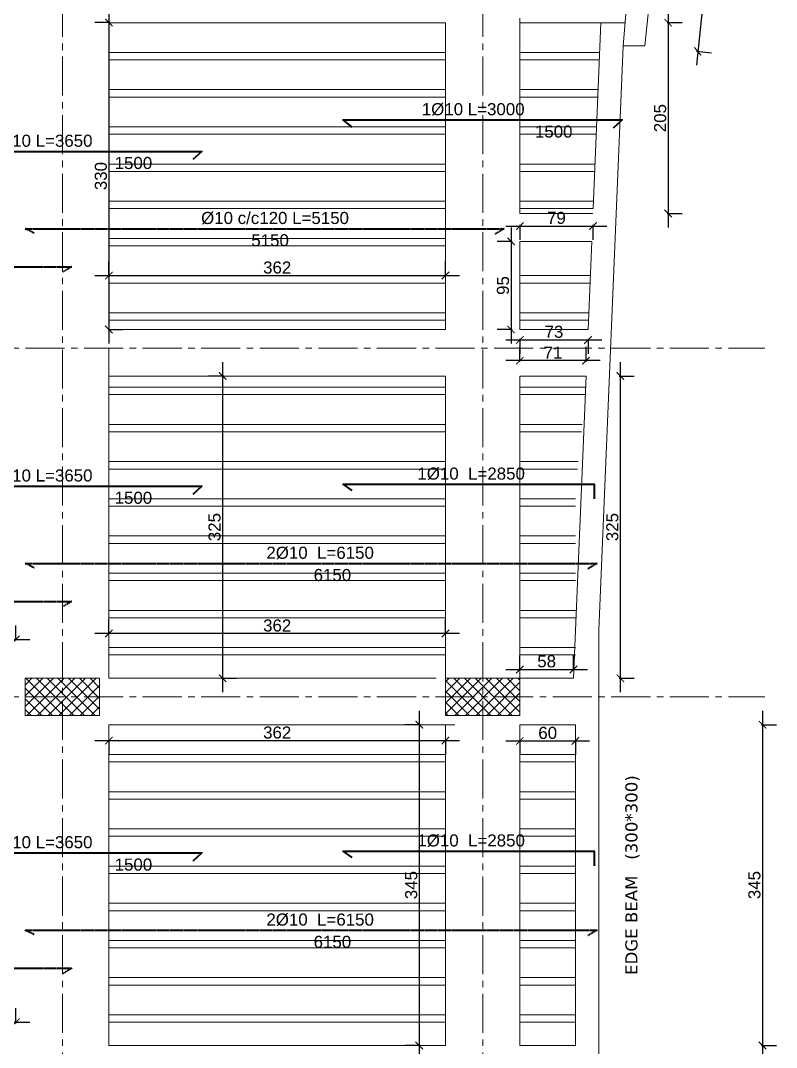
# Model space of a CAD drawing. Header units: inches. Extents: x -26151 to 62940, y -10194 to 246332.
# Drawn here: x 15924 to 16737, y 118224 to 119328 of the extents above; entities that cross this region are included whole.
import ezdxf

# ---------------------------------------------------------------- set-up
doc = ezdxf.new("R2010")
doc.units = ezdxf.units.IN
doc.header["$LTSCALE"] = 0.7
doc.header["$MEASUREMENT"] = 0
for name, pattern in [('ACAD_ISO10W100', [18, 12, -3, 0, -3]), ('CENTER2', [1.125, 0.75, -0.125, 0.125, -0.125]), ('DASHED2', [0.375, 0.25, -0.125])]:
    doc.linetypes.add(name, pattern=pattern)
doc.layers.get('0').update_dxf_attribs({"lineweight": 13})
doc.layers.get('Defpoints').update_dxf_attribs({"lineweight": 5})
for name, color, linetype, lineweight in [('axis', 254, 'ACAD_ISO10W100', 9), ('BEAM', 5, 'Continuous', 0), ('COLUMN', 4, 'Continuous', 20), ('hach', 9, 'Continuous', 9), ('hatch', 9, 'Continuous', 9), ('TEXT', 3, 'Continuous', 25), ('top renforcment', 7, 'Continuous', 40)]:
    doc.layers.add(name, color=color, linetype=linetype, lineweight=lineweight)
doc.styles.add('romanc', font='verdana.ttf', dxfattribs={"height": 250})
doc.styles.get("Standard").update_dxf_attribs({"font": 'arial.ttf', "height": 13})
doc.dimstyles.get("Standard").update_dxf_attribs({"dimtxt": 13, "dimasz": 5, "dimexe": 0.18, "dimexo": 0.0625, "dimgap": 6, "dimtad": 1, "dimdec": 0, "dimlfac": 10, "dimzin": 0, "dimdsep": 46, "dimtxsty": 'Standard', "dimblk": 'ARCHTICK', "dimcen": 0.09, "dimse1": 1, "dimse2": 1, "dimclrd": 1, "dimclre": 7, "dimclrt": 3, "dimadec": 0, "dimazin": 0, "dimtfac": 1, "dimtdec": 0, "dimtix": 1, "dimtofl": 0, "dimtmove": 0, "dimatfit": 3, "dimldrblk": 'ARCHTICK', "dimfxl": 0, "dimtolj": 1, "dimtzin": 0, "dimarcsym": 0})
doc.dimstyles.new('STANDARD$0', dxfattribs={"dimscale": 0, "dimtxt": 50, "dimasz": 8, "dimexe": 15, "dimexo": 0.0625, "dimgap": 2, "dimtad": 1, "dimdec": 0, "dimzin": 0, "dimdsep": 46, "dimtxsty": 'Standard', "dimblk1": 'ARCHTICK', "dimblk2": 'ARCHTICK', "dimsah": 1, "dimcen": 0.09, "dimdle": 15, "dimclrd": 3, "dimclre": 3, "dimclrt": 3, "dimazin": 0, "dimtfac": 1, "dimtdec": 0, "dimtofl": 0, "dimtmove": 1, "dimatfit": 3, "dimldrblk": 'ARCHTICK', "dimfxl": 0, "dimtolj": 1, "dimtzin": 0, "dimarcsym": 0})

# ---------------------------------------------------------------- blocks, each defined once
blk = doc.blocks.new('*D354')
at = {"layer": 'Defpoints', "color": 0, "transparency": 16777216}
for p in [(15303.6, 119038.4, -19467.6), (15978.6, 119038.4, -59863), (15978.6, 119038.4)]:
    blk.add_point(p, dxfattribs=at)
at = {"layer": 'TEXT', "color": 3, "transparency": 16777216, "insert": (15644.1, 119051.1), "char_height": 13, "attachment_point": 5}
blk.add_mtext('\\A1;6750', dxfattribs=at)
blk = doc.blocks.new('_ArchTick')
at = {"color": 0, "linetype": 'ByBlock', "lineweight": 0, "const_width": 0.15}
blk.add_lwpolyline([(-0.5, -0.5), (0.5, 0.5)], dxfattribs=at)
blk = doc.blocks.new('*D355')
at = {"layer": 'Defpoints', "color": 0, "transparency": 16777216}
for p in [(15303.6, 119063.6), (15978.6, 119063.6, -19467.6), (15978.6, 119061.9)]:
    blk.add_point(p, dxfattribs=at)
at = {"layer": 'TEXT', "color": 3, "transparency": 16777216, "insert": (15653.6, 119074.9), "char_height": 13, "attachment_point": 5}
blk.add_mtext('\\A1;2%%C10  L=6750', dxfattribs=at)
blk = doc.blocks.new('*D356')
at = {"layer": 'Defpoints', "color": 0, "transparency": 16777216}
for p in [(15928.6, 119079.3, -19467.6), (16443.6, 119079.3, -79330.7), (16443.6, 119079.3)]:
    blk.add_point(p, dxfattribs=at)
at = {"layer": 'TEXT', "color": 3, "transparency": 16777216, "insert": (16192, 119092), "char_height": 13, "attachment_point": 5}
blk.add_mtext('\\A1;5150', dxfattribs=at)
blk = doc.blocks.new('*D357')
at = {"layer": 'Defpoints', "color": 0, "transparency": 16777216}
for p in [(15928.6, 119104.5), (16443.6, 119104.5, -38935.3), (16443.6, 119102.8)]:
    blk.add_point(p, dxfattribs=at)
at = {"layer": 'TEXT', "color": 3, "transparency": 16777216, "insert": (16197.3, 119115.8), "char_height": 13, "attachment_point": 5}
blk.add_mtext('\\A1;%%C10 c/c120 L=5150', dxfattribs=at)
blk = doc.blocks.new('*D360')
at = {"layer": 'Defpoints', "color": 0, "transparency": 16777216}
for p in [(15968.6, 119162.5, -26473), (16118.6, 119162.5, -40395.4), (16118.6, 119162.5)]:
    blk.add_point(p, dxfattribs=at)
at = {"layer": 'TEXT', "color": 3, "transparency": 16777216, "insert": (16045, 119175.1), "char_height": 13, "attachment_point": 5}
blk.add_mtext('\\A1;1500', dxfattribs=at)
blk = doc.blocks.new('*D361')
at = {"layer": 'Defpoints', "color": 0, "transparency": 16777216}
for p in [(15753.6, 119187.6), (16118.6, 119187.6), (16118.6, 119185.9)]:
    blk.add_point(p, dxfattribs=at)
at = {"layer": 'TEXT', "color": 3, "transparency": 16777216, "insert": (15945.7, 119198.9), "char_height": 13, "attachment_point": 5}
blk.add_mtext('\\A1;1%%C10 L=3650', dxfattribs=at)
blk = doc.blocks.new('*D363')
at = {"layer": 'Defpoints', "color": 0, "transparency": 16777216}
for p in [(16420.6, 119196.3, -26473), (16570.6, 119196.3, -40395.4), (16570.6, 119196.3)]:
    blk.add_point(p, dxfattribs=at)
at = {"layer": 'TEXT', "color": 3, "transparency": 16777216, "insert": (16497, 119208.9), "char_height": 13, "attachment_point": 5}
blk.add_mtext('\\A1;1500', dxfattribs=at)
blk = doc.blocks.new('*D364')
at = {"layer": 'Defpoints', "color": 0, "transparency": 16777216}
for p in [(16270.6, 119221.5), (16570.6, 119221.5), (16570.6, 119219.8)]:
    blk.add_point(p, dxfattribs=at)
at = {"layer": 'TEXT', "color": 3, "transparency": 16777216, "insert": (16410.4, 119232.8), "char_height": 13, "attachment_point": 5}
blk.add_mtext('\\A1;1%%C10 L=3000', dxfattribs=at)
blk = doc.blocks.new('*D330')
at = {"layer": 'Defpoints', "color": 0, "transparency": 16777216}
for p in [(15303.6, 118678.4, -19467.6), (15978.6, 118678.4, -59863), (15978.6, 118678.4)]:
    blk.add_point(p, dxfattribs=at)
at = {"layer": 'TEXT', "color": 3, "transparency": 16777216, "insert": (15644.1, 118691.1), "char_height": 13, "attachment_point": 5}
blk.add_mtext('\\A1;6750', dxfattribs=at)
blk = doc.blocks.new('*D331')
at = {"layer": 'Defpoints', "color": 0, "transparency": 16777216}
for p in [(15303.6, 118703.6), (15978.6, 118703.6, -19467.6), (15978.6, 118701.9)]:
    blk.add_point(p, dxfattribs=at)
at = {"layer": 'TEXT', "color": 3, "transparency": 16777216, "insert": (15653.6, 118714.9), "char_height": 13, "attachment_point": 5}
blk.add_mtext('\\A1;2%%C10  L=6750', dxfattribs=at)
blk = doc.blocks.new('*D332')
at = {"layer": 'Defpoints', "color": 0, "transparency": 16777216}
for p in [(15928.6, 118719.3, -19467.6), (16543.6, 118719.3, -79330.7), (16543.6, 118719.3)]:
    blk.add_point(p, dxfattribs=at)
at = {"layer": 'TEXT', "color": 3, "transparency": 16777216, "insert": (16259, 118732), "char_height": 13, "attachment_point": 5}
blk.add_mtext('\\A1;6150', dxfattribs=at)
blk = doc.blocks.new('*D333')
at = {"layer": 'Defpoints', "color": 0, "transparency": 16777216}
for p in [(15928.6, 118744.5), (16543.6, 118744.5, -38935.3), (16543.6, 118742.8)]:
    blk.add_point(p, dxfattribs=at)
at = {"layer": 'TEXT', "color": 3, "transparency": 16777216, "insert": (16245.8, 118755.8), "char_height": 13, "attachment_point": 5}
blk.add_mtext('\\A1;2%%C10  L=6150', dxfattribs=at)
blk = doc.blocks.new('*D336')
at = {"layer": 'Defpoints', "color": 0, "transparency": 16777216}
for p in [(15968.6, 118802.5, -26473), (16118.6, 118802.5, -40395.4), (16118.6, 118802.5)]:
    blk.add_point(p, dxfattribs=at)
at = {"layer": 'TEXT', "color": 3, "transparency": 16777216, "insert": (16045, 118815.1), "char_height": 13, "attachment_point": 5}
blk.add_mtext('\\A1;1500', dxfattribs=at)
blk = doc.blocks.new('*D337')
at = {"layer": 'Defpoints', "color": 0, "transparency": 16777216}
for p in [(15753.6, 118827.6), (16118.6, 118827.6), (16118.6, 118825.9)]:
    blk.add_point(p, dxfattribs=at)
at = {"layer": 'TEXT', "color": 3, "transparency": 16777216, "insert": (15945.7, 118838.9), "char_height": 13, "attachment_point": 5}
blk.add_mtext('\\A1;1%%C10 L=3650', dxfattribs=at)
blk = doc.blocks.new('*D339')
at = {"layer": 'Defpoints', "color": 0, "transparency": 16777216}
for p in [(16270.4, 118829.6, 13009.9), (16555.4, 118829.6), (16555.4, 118827.9)]:
    blk.add_point(p, dxfattribs=at)
at = {"layer": 'TEXT', "color": 3, "transparency": 16777216, "insert": (16408.2, 118840.9), "char_height": 13, "attachment_point": 5}
blk.add_mtext('\\A1;1%%C10  L=2850', dxfattribs=at)
blk = doc.blocks.new('*D377')
at = {"layer": 'Defpoints', "color": 0, "transparency": 16777216}
for p in [(15303.6, 118284, -19467.6), (15978.6, 118284, -59863), (15978.6, 118284)]:
    blk.add_point(p, dxfattribs=at)
at = {"layer": 'TEXT', "color": 3, "transparency": 16777216, "insert": (15644.1, 118296.6), "char_height": 13, "attachment_point": 5}
blk.add_mtext('\\A1;6750', dxfattribs=at)
blk = doc.blocks.new('*D378')
at = {"layer": 'Defpoints', "color": 0, "transparency": 16777216}
for p in [(15303.6, 118309.1), (15978.6, 118309.1, -19467.6), (15978.6, 118307.4)]:
    blk.add_point(p, dxfattribs=at)
at = {"layer": 'TEXT', "color": 3, "transparency": 16777216, "insert": (15653.6, 118320.4), "char_height": 13, "attachment_point": 5}
blk.add_mtext('\\A1;2%%C10  L=6750', dxfattribs=at)
blk = doc.blocks.new('*D379')
at = {"layer": 'Defpoints', "color": 0, "transparency": 16777216}
for p in [(15928.6, 118324.9, -19467.6), (16543.6, 118324.9, -79330.7), (16543.6, 118324.9)]:
    blk.add_point(p, dxfattribs=at)
at = {"layer": 'TEXT', "color": 3, "transparency": 16777216, "insert": (16259, 118337.5), "char_height": 13, "attachment_point": 5}
blk.add_mtext('\\A1;6150', dxfattribs=at)
blk = doc.blocks.new('*D380')
at = {"layer": 'Defpoints', "color": 0, "transparency": 16777216}
for p in [(15928.6, 118350), (16543.6, 118350, -38935.3), (16543.6, 118348.3)]:
    blk.add_point(p, dxfattribs=at)
at = {"layer": 'TEXT', "color": 3, "transparency": 16777216, "insert": (16245.8, 118361.3), "char_height": 13, "attachment_point": 5}
blk.add_mtext('\\A1;2%%C10  L=6150', dxfattribs=at)
blk = doc.blocks.new('*D381')
at = {"layer": 'Defpoints', "color": 0, "transparency": 16777216}
for p in [(15968.6, 118408, -26473), (16118.6, 118408, -40395.4), (16118.6, 118408)]:
    blk.add_point(p, dxfattribs=at)
at = {"layer": 'TEXT', "color": 3, "transparency": 16777216, "insert": (16045, 118420.6), "char_height": 13, "attachment_point": 5}
blk.add_mtext('\\A1;1500', dxfattribs=at)
blk = doc.blocks.new('*D382')
at = {"layer": 'Defpoints', "color": 0, "transparency": 16777216}
for p in [(15753.6, 118433.2), (16118.6, 118433.2), (16118.6, 118431.5)]:
    blk.add_point(p, dxfattribs=at)
at = {"layer": 'TEXT', "color": 3, "transparency": 16777216, "insert": (15945.7, 118444.5), "char_height": 13, "attachment_point": 5}
blk.add_mtext('\\A1;1%%C10 L=3650', dxfattribs=at)
blk = doc.blocks.new('*D383')
at = {"layer": 'Defpoints', "color": 0, "transparency": 16777216}
for p in [(16270.4, 118435.1, 13009.9), (16555.4, 118435.1), (16555.4, 118433.4)]:
    blk.add_point(p, dxfattribs=at)
at = {"layer": 'TEXT', "color": 3, "transparency": 16777216, "insert": (16408.2, 118446.4), "char_height": 13, "attachment_point": 5}
blk.add_mtext('\\A1;1%%C10  L=2850', dxfattribs=at)
blk = doc.blocks.new('*D2249')
at = {"layer": 'Defpoints', "color": 0, "transparency": 16777216}
for p in [(16380.6, 118571.1), (16352.4, 118226.1), (16380.6, 118226.1)]:
    blk.add_point(p, dxfattribs=at)
at = {"layer": 'hach', "color": 3, "lineweight": -2, "transparency": 16777216}
for p, q in [((16352.4, 118586.1), (16352.4, 118211.1)), ((16353.6, 118571.1), (16337.4, 118571.1)), ((16353.6, 118226.1), (16337.4, 118226.1))]:
    blk.add_line(p, q, dxfattribs=at)
at = {"layer": 'hach', "color": 3, "lineweight": -2, "transparency": 16777216, "xscale": 8, "yscale": 8, "zscale": 8}
for p, rotation in [((16352.4, 118571.1), 90), ((16352.4, 118226.1), 270)]:
    blk.add_blockref('_ArchTick', p, dxfattribs=dict(at, rotation=rotation))
at = {"layer": 'hach', "color": 3, "transparency": 16777216, "insert": (16343.8, 118398.6), "char_height": 13, "attachment_point": 5, "rotation": 90}
blk.add_mtext('\\A1;345', dxfattribs=at)
blk = doc.blocks.new('*D2256')
at = {"layer": 'Defpoints', "color": 0, "transparency": 16777216}
for p in [(15918.6, 118662.9), (15378.6, 118621.1), (15918.6, 118621.1)]:
    blk.add_point(p, dxfattribs=at)
at = {"layer": 'hach', "color": 3, "lineweight": -2, "transparency": 16777216}
for p, q in [((15378.6, 118661.6), (15378.6, 118677.9)), ((15918.6, 118661.6), (15918.6, 118677.9)), ((15363.6, 118662.9), (15933.6, 118662.9))]:
    blk.add_line(p, q, dxfattribs=at)
at = {"layer": 'hach', "color": 3, "lineweight": -2, "transparency": 16777216, "xscale": 8, "yscale": 8, "zscale": 8, "rotation": 180}
blk.add_blockref('_ArchTick', (15378.6, 118662.9), dxfattribs=at)
at = {"layer": 'hach', "color": 3, "lineweight": -2, "transparency": 16777216, "xscale": 8, "yscale": 8, "zscale": 8}
blk.add_blockref('_ArchTick', (15918.6, 118662.9), dxfattribs=at)
at = {"layer": 'hach', "color": 3, "transparency": 16777216, "insert": (15648.6, 118671.5), "char_height": 13, "attachment_point": 5}
blk.add_mtext('\\A1;540', dxfattribs=at)
blk = doc.blocks.new('*D2258')
at = {"layer": 'Defpoints', "color": 0, "transparency": 16777216}
for p in [(16018.6, 118669.1), (16018.6, 118621.1), (16380.6, 118621.1)]:
    blk.add_point(p, dxfattribs=at)
at = {"layer": 'hach', "color": 3, "lineweight": -2, "transparency": 16777216}
for p, q in [((16018.6, 118667.8), (16018.6, 118684.1)), ((16380.6, 118667.8), (16380.6, 118684.1)), ((16395.6, 118669.1), (16003.6, 118669.1))]:
    blk.add_line(p, q, dxfattribs=at)
at = {"layer": 'hach', "color": 3, "lineweight": -2, "transparency": 16777216, "xscale": 8, "yscale": 8, "zscale": 8, "rotation": 180}
blk.add_blockref('_ArchTick', (16018.6, 118669.1), dxfattribs=at)
at = {"layer": 'hach', "color": 3, "lineweight": -2, "transparency": 16777216, "xscale": 8, "yscale": 8, "zscale": 8}
blk.add_blockref('_ArchTick', (16380.6, 118669.1), dxfattribs=at)
at = {"layer": 'hach', "color": 3, "transparency": 16777216, "insert": (16199.6, 118677.7), "char_height": 13, "attachment_point": 5}
blk.add_mtext('\\A1;362', dxfattribs=at)
blk = doc.blocks.new('*D2259')
at = {"layer": 'Defpoints', "color": 0, "transparency": 16777216}
for p in [(16380.6, 119326.1), (16018.6, 118996.1), (16018.6, 118996.1)]:
    blk.add_point(p, dxfattribs=at)
at = {"layer": 'hach', "color": 3, "lineweight": -2, "transparency": 16777216}
for p, q in [((16018.6, 119341.1), (16018.6, 118981.1)), ((16019.9, 119326.1), (16003.6, 119326.1)), ((16018.6, 118996.1), (16033.6, 118996.1))]:
    blk.add_line(p, q, dxfattribs=at)
at = {"layer": 'hach', "color": 3, "lineweight": -2, "transparency": 16777216, "xscale": 8, "yscale": 8, "zscale": 8}
for p, rotation in [((16018.6, 119326.1), 90), ((16018.6, 118996.1), 270)]:
    blk.add_blockref('_ArchTick', p, dxfattribs=dict(at, rotation=rotation))
at = {"layer": 'hach', "color": 3, "transparency": 16777216, "insert": (16010, 119161.1), "char_height": 13, "attachment_point": 5, "rotation": 90}
blk.add_mtext('\\A1;330', dxfattribs=at)
blk = doc.blocks.new('*D2260')
at = {"layer": 'Defpoints', "color": 0, "transparency": 16777216}
for p in [(16380.6, 119054.1), (16018.6, 118996.1), (16380.6, 118996.1)]:
    blk.add_point(p, dxfattribs=at)
at = {"layer": 'hach', "color": 3, "lineweight": -2, "transparency": 16777216}
for p, q in [((16018.6, 119052.8), (16018.6, 119069.1)), ((16380.6, 119052.8), (16380.6, 119069.1)), ((16003.6, 119054.1), (16395.6, 119054.1))]:
    blk.add_line(p, q, dxfattribs=at)
at = {"layer": 'hach', "color": 3, "lineweight": -2, "transparency": 16777216, "xscale": 8, "yscale": 8, "zscale": 8, "rotation": 180}
blk.add_blockref('_ArchTick', (16018.6, 119054.1), dxfattribs=at)
at = {"layer": 'hach', "color": 3, "lineweight": -2, "transparency": 16777216, "xscale": 8, "yscale": 8, "zscale": 8}
blk.add_blockref('_ArchTick', (16380.6, 119054.1), dxfattribs=at)
at = {"layer": 'hach', "color": 3, "transparency": 16777216, "insert": (16199.6, 119062.7), "char_height": 13, "attachment_point": 5}
blk.add_mtext('\\A1;362', dxfattribs=at)
blk = doc.blocks.new('*D2276')
at = {"color": 3, "lineweight": -2, "transparency": 16777216}
for p, q in [((16721.6, 118586.1), (16721.6, 118211.1)), ((16720.3, 118571.1), (16736.6, 118571.1)), ((16720.3, 118226.1), (16736.6, 118226.1))]:
    blk.add_line(p, q, dxfattribs=at)
at = {"layer": 'Defpoints', "color": 0, "transparency": 16777216}
for p in [(16520.4, 118571.1), (16520.4, 118226.1), (16721.6, 118226.1)]:
    blk.add_point(p, dxfattribs=at)
at = {"color": 3, "lineweight": -2, "transparency": 16777216, "xscale": 8, "yscale": 8, "zscale": 8}
for p, rotation in [((16721.6, 118571.1), 90), ((16721.6, 118226.1), 270)]:
    blk.add_blockref('_ArchTick', p, dxfattribs=dict(at, rotation=rotation))
at = {"color": 3, "transparency": 16777216, "insert": (16712.9, 118398.6), "char_height": 13, "attachment_point": 5, "rotation": 90}
blk.add_mtext('\\A1;345', dxfattribs=at)
blk = doc.blocks.new('*D2277')
at = {"color": 3, "lineweight": -2, "transparency": 16777216}
for p, q in [((16445.6, 118553.6), (16535.4, 118553.6)), ((16460.6, 118554.8), (16460.6, 118538.6)), ((16520.4, 118554.8), (16520.4, 118538.6))]:
    blk.add_line(p, q, dxfattribs=at)
at = {"layer": 'Defpoints', "color": 0, "transparency": 16777216}
for p in [(16460.6, 118571.1), (16520.4, 118571.1), (16520.4, 118553.6)]:
    blk.add_point(p, dxfattribs=at)
at = {"color": 3, "lineweight": -2, "transparency": 16777216, "xscale": 8, "yscale": 8, "zscale": 8, "rotation": 180}
blk.add_blockref('_ArchTick', (16460.6, 118553.6), dxfattribs=at)
at = {"color": 3, "lineweight": -2, "transparency": 16777216, "xscale": 8, "yscale": 8, "zscale": 8}
blk.add_blockref('_ArchTick', (16520.4, 118553.6), dxfattribs=at)
at = {"color": 3, "transparency": 16777216, "insert": (16490.5, 118562.2), "char_height": 13, "attachment_point": 5}
blk.add_mtext('\\A1;60', dxfattribs=at)
blk = doc.blocks.new('*D2297')
at = {"color": 3, "lineweight": -2, "transparency": 16777216}
for p, q in [((16460.6, 118961.3), (16460.6, 118977.6)), ((16531.8, 118961.3), (16531.8, 118977.6)), ((16546.8, 118962.6), (16445.6, 118962.6))]:
    blk.add_line(p, q, dxfattribs=at)
at = {"layer": 'Defpoints', "color": 0, "transparency": 16777216}
for p in [(16460.6, 118962.6), (16460.6, 118946.1), (16531.8, 118946.1)]:
    blk.add_point(p, dxfattribs=at)
at = {"color": 3, "lineweight": -2, "transparency": 16777216, "xscale": 8, "yscale": 8, "zscale": 8, "rotation": 180}
blk.add_blockref('_ArchTick', (16460.6, 118962.6), dxfattribs=at)
at = {"color": 3, "lineweight": -2, "transparency": 16777216, "xscale": 8, "yscale": 8, "zscale": 8}
blk.add_blockref('_ArchTick', (16531.8, 118962.6), dxfattribs=at)
at = {"color": 3, "transparency": 16777216, "insert": (16496.2, 118971.1), "char_height": 13, "attachment_point": 5}
blk.add_mtext('\\A1;71', dxfattribs=at)
blk = doc.blocks.new('*D2298')
at = {"color": 3, "lineweight": -2, "transparency": 16777216}
for p, q in [((16460.6, 118629.3), (16460.6, 118645.5)), ((16518.2, 118629.3), (16518.2, 118645.5)), ((16445.6, 118630.5), (16533.2, 118630.5))]:
    blk.add_line(p, q, dxfattribs=at)
at = {"layer": 'Defpoints', "color": 0, "transparency": 16777216}
for p in [(16518.2, 118630.5), (16460.6, 118621.1), (16518.2, 118621.1)]:
    blk.add_point(p, dxfattribs=at)
at = {"color": 3, "lineweight": -2, "transparency": 16777216, "xscale": 8, "yscale": 8, "zscale": 8, "rotation": 180}
blk.add_blockref('_ArchTick', (16460.6, 118630.5), dxfattribs=at)
at = {"color": 3, "lineweight": -2, "transparency": 16777216, "xscale": 8, "yscale": 8, "zscale": 8}
blk.add_blockref('_ArchTick', (16518.2, 118630.5), dxfattribs=at)
at = {"color": 3, "transparency": 16777216, "insert": (16489.4, 118639.2), "char_height": 13, "attachment_point": 5}
blk.add_mtext('\\A1;58', dxfattribs=at)
blk = doc.blocks.new('*D2299')
at = {"color": 3, "lineweight": -2, "transparency": 16777216}
for p, q in [((16568.7, 118606.1), (16568.7, 118961.1)), ((16567.5, 118946.1), (16583.7, 118946.1)), ((16567.5, 118621.1), (16583.7, 118621.1))]:
    blk.add_line(p, q, dxfattribs=at)
at = {"layer": 'Defpoints', "color": 0, "transparency": 16777216}
for p in [(16460.6, 118946.1), (16568.7, 118946.1), (16460.6, 118621.1)]:
    blk.add_point(p, dxfattribs=at)
at = {"color": 3, "lineweight": -2, "transparency": 16777216, "xscale": 8, "yscale": 8, "zscale": 8}
for p, rotation in [((16568.7, 118946.1), 90), ((16568.7, 118621.1), 270)]:
    blk.add_blockref('_ArchTick', p, dxfattribs=dict(at, rotation=rotation))
at = {"color": 3, "transparency": 16777216, "insert": (16560.1, 118783.6), "char_height": 13, "attachment_point": 5, "rotation": 90}
blk.add_mtext('\\A1;325', dxfattribs=at)
blk = doc.blocks.new('*D2300')
at = {"color": 3, "lineweight": -2, "transparency": 16777216}
for p, q in [((16445.6, 118984.9), (16548.9, 118984.9)), ((16460.6, 118986.2), (16460.6, 118969.9)), ((16533.9, 118986.2), (16533.9, 118969.9))]:
    blk.add_line(p, q, dxfattribs=at)
at = {"layer": 'Defpoints', "color": 0, "transparency": 16777216}
for p in [(16460.6, 118996.1), (16533.9, 118996.1), (16533.9, 118984.9)]:
    blk.add_point(p, dxfattribs=at)
at = {"color": 3, "lineweight": -2, "transparency": 16777216, "xscale": 8, "yscale": 8, "zscale": 8, "rotation": 180}
blk.add_blockref('_ArchTick', (16460.6, 118984.9), dxfattribs=at)
at = {"color": 3, "lineweight": -2, "transparency": 16777216, "xscale": 8, "yscale": 8, "zscale": 8}
blk.add_blockref('_ArchTick', (16533.9, 118984.9), dxfattribs=at)
at = {"color": 3, "transparency": 16777216, "insert": (16497.3, 118993.6), "char_height": 13, "attachment_point": 5}
blk.add_mtext('\\A1;73', dxfattribs=at)
blk = doc.blocks.new('*D2301')
at = {"color": 3, "lineweight": -2, "transparency": 16777216}
for p, q in [((16451.1, 119105.8), (16451.1, 118981.1)), ((16452.4, 119090.8), (16436.1, 119090.8)), ((16452.4, 118996.1), (16436.1, 118996.1))]:
    blk.add_line(p, q, dxfattribs=at)
at = {"layer": 'Defpoints', "color": 0, "transparency": 16777216}
for p in [(16460.6, 119090.8), (16451.1, 118996.1), (16460.6, 118996.1)]:
    blk.add_point(p, dxfattribs=at)
at = {"color": 3, "lineweight": -2, "transparency": 16777216, "xscale": 8, "yscale": 8, "zscale": 8}
for p, rotation in [((16451.1, 119090.8), 90), ((16451.1, 118996.1), 270)]:
    blk.add_blockref('_ArchTick', p, dxfattribs=dict(at, rotation=rotation))
at = {"color": 3, "transparency": 16777216, "insert": (16442.5, 119043.4), "char_height": 13, "attachment_point": 5, "rotation": 90}
blk.add_mtext('\\A1;95', dxfattribs=at)
blk = doc.blocks.new('*D2302')
at = {"color": 3, "lineweight": -2, "transparency": 16777216}
for p, q in [((16460.6, 119108.7), (16460.6, 119092.4)), ((16539.2, 119108.7), (16539.2, 119092.4)), ((16445.6, 119107.4), (16554.2, 119107.4))]:
    blk.add_line(p, q, dxfattribs=at)
at = {"layer": 'Defpoints', "color": 0, "transparency": 16777216}
for p in [(16460.6, 119120.8), (16539.2, 119120.8), (16539.2, 119107.4)]:
    blk.add_point(p, dxfattribs=at)
at = {"color": 3, "lineweight": -2, "transparency": 16777216, "xscale": 8, "yscale": 8, "zscale": 8, "rotation": 180}
blk.add_blockref('_ArchTick', (16460.6, 119107.4), dxfattribs=at)
at = {"color": 3, "lineweight": -2, "transparency": 16777216, "xscale": 8, "yscale": 8, "zscale": 8}
blk.add_blockref('_ArchTick', (16539.2, 119107.4), dxfattribs=at)
at = {"color": 3, "transparency": 16777216, "insert": (16499.9, 119116.1), "char_height": 13, "attachment_point": 5}
blk.add_mtext('\\A1;79', dxfattribs=at)
blk = doc.blocks.new('*D2303')
at = {"color": 3, "lineweight": -2, "transparency": 16777216}
for p, q in [((16620.1, 119341.1), (16620.1, 119105.8)), ((16618.9, 119326.1), (16635.1, 119326.1)), ((16618.9, 119120.8), (16635.1, 119120.8))]:
    blk.add_line(p, q, dxfattribs=at)
at = {"layer": 'Defpoints', "color": 0, "transparency": 16777216}
for p in [(16547.8, 119326.1), (16539.2, 119120.8), (16620.1, 119120.8)]:
    blk.add_point(p, dxfattribs=at)
at = {"color": 3, "lineweight": -2, "transparency": 16777216, "xscale": 8, "yscale": 8, "zscale": 8}
for p, rotation in [((16620.1, 119326.1), 90), ((16620.1, 119120.8), 270)]:
    blk.add_blockref('_ArchTick', p, dxfattribs=dict(at, rotation=rotation))
at = {"color": 3, "transparency": 16777216, "insert": (16611.5, 119223.4), "char_height": 13, "attachment_point": 5, "rotation": 90}
blk.add_mtext('\\A1;205', dxfattribs=at)
blk = doc.blocks.new('*D2313')
at = {"color": 3, "lineweight": -2, "transparency": 16777216}
for p, q in [((16140.9, 118961.1), (16140.9, 118606.1)), ((16142.2, 118946.1), (16125.9, 118946.1)), ((16139.7, 118621.1), (16155.9, 118621.1))]:
    blk.add_line(p, q, dxfattribs=at)
at = {"layer": 'Defpoints', "color": 0, "transparency": 16777216}
for p in [(16380.6, 118946.1), (16008.6, 118621.1), (16140.9, 118621.1)]:
    blk.add_point(p, dxfattribs=at)
at = {"color": 3, "lineweight": -2, "transparency": 16777216, "xscale": 8, "yscale": 8, "zscale": 8}
for p, rotation in [((16140.9, 118946.1), 90), ((16140.9, 118621.1), 270)]:
    blk.add_blockref('_ArchTick', p, dxfattribs=dict(at, rotation=rotation))
at = {"color": 3, "transparency": 16777216, "insert": (16132.3, 118783.6), "char_height": 13, "attachment_point": 5, "rotation": 90}
blk.add_mtext('\\A1;325', dxfattribs=at)
blk = doc.blocks.new('*D2314')
at = {"color": 3, "lineweight": -2, "transparency": 16777216}
for p, q in [((16003.6, 118554), (16395.6, 118554)), ((16018.6, 118555.2), (16018.6, 118539)), ((16380.6, 118555.2), (16380.6, 118539))]:
    blk.add_line(p, q, dxfattribs=at)
at = {"layer": 'Defpoints', "color": 0, "transparency": 16777216}
for p in [(16018.6, 118571.1), (16380.6, 118571.1), (16380.6, 118554)]:
    blk.add_point(p, dxfattribs=at)
at = {"color": 3, "lineweight": -2, "transparency": 16777216, "xscale": 8, "yscale": 8, "zscale": 8, "rotation": 180}
blk.add_blockref('_ArchTick', (16018.6, 118554), dxfattribs=at)
at = {"color": 3, "lineweight": -2, "transparency": 16777216, "xscale": 8, "yscale": 8, "zscale": 8}
blk.add_blockref('_ArchTick', (16380.6, 118554), dxfattribs=at)
at = {"color": 3, "transparency": 16777216, "insert": (16199.6, 118562.6), "char_height": 13, "attachment_point": 5}
blk.add_mtext('\\A1;362', dxfattribs=at)
blk = doc.blocks.new('*D2315')
at = {"color": 3, "lineweight": -2, "transparency": 16777216}
for p, q in [((15378.6, 118249.8), (15378.6, 118266.1)), ((15918.6, 118249.8), (15918.6, 118266.1)), ((15363.6, 118251.1), (15933.6, 118251.1))]:
    blk.add_line(p, q, dxfattribs=at)
at = {"layer": 'Defpoints', "color": 0, "transparency": 16777216}
for p in [(15918.6, 118251.1), (15378.6, 118226.1), (15918.6, 118226.1)]:
    blk.add_point(p, dxfattribs=at)
at = {"color": 3, "lineweight": -2, "transparency": 16777216, "xscale": 8, "yscale": 8, "zscale": 8, "rotation": 180}
blk.add_blockref('_ArchTick', (15378.6, 118251.1), dxfattribs=at)
at = {"color": 3, "lineweight": -2, "transparency": 16777216, "xscale": 8, "yscale": 8, "zscale": 8}
blk.add_blockref('_ArchTick', (15918.6, 118251.1), dxfattribs=at)
at = {"color": 3, "transparency": 16777216, "insert": (15648.6, 118259.7), "char_height": 13, "attachment_point": 5}
blk.add_mtext('\\A1;540', dxfattribs=at)
blk = doc.blocks.new('*D2330')
at = {"color": 3, "lineweight": -2, "transparency": 16777216}
for p, q in [((16696.6, 119725.1), (16650.4, 119280.3)), ((16693.8, 119710.3), (16710, 119708.6)), ((16650.7, 119295.3), (16666.8, 119293.6))]:
    blk.add_line(p, q, dxfattribs=at)
at = {"layer": 'Defpoints', "color": 0, "transparency": 16777216}
for p in [(16638.3, 119716.1), (16595.1, 119301.1), (16651.9, 119295.2)]:
    blk.add_point(p, dxfattribs=at)
at = {"color": 3, "lineweight": -2, "transparency": 16777216, "xscale": 8, "yscale": 8, "zscale": 8}
for p, rotation in [((16695.1, 119710.2), 84.05947945046253), ((16651.9, 119295.2), 264.0594794504625)]:
    blk.add_blockref('_ArchTick', p, dxfattribs=dict(at, rotation=rotation))
at = {"color": 3, "transparency": 16777216, "insert": (16665, 119503.6), "char_height": 13, "attachment_point": 5, "rotation": 84.0595}
blk.add_mtext('\\A1;417', dxfattribs=at)
blk = doc.blocks.new('*D2336')
at = {"color": 3, "lineweight": -2, "transparency": 16777216}
for p, q in [((15853.9, 118606.1), (15853.9, 119606.1)), ((15855.1, 119591.1), (15838.9, 119591.1)), ((15855.1, 118621.1), (15838.9, 118621.1))]:
    blk.add_line(p, q, dxfattribs=at)
at = {"layer": 'Defpoints', "color": 0, "transparency": 16777216}
for p in [(15853.9, 119591.1), (15988.6, 119591.1), (16018.6, 118621.1)]:
    blk.add_point(p, dxfattribs=at)
at = {"color": 3, "lineweight": -2, "transparency": 16777216, "xscale": 8, "yscale": 8, "zscale": 8}
for p, rotation in [((15853.9, 119591.1), 90), ((15853.9, 118621.1), 270)]:
    blk.add_blockref('_ArchTick', p, dxfattribs=dict(at, rotation=rotation))
at = {"color": 3, "transparency": 16777216, "insert": (15845.2, 119106.1), "char_height": 13, "attachment_point": 5, "rotation": 90}
blk.add_mtext('\\A1;970', dxfattribs=at)

msp = doc.modelspace()

# ---------------------------------------------------------------- hatches: boundary and pattern name
at = {"layer": 'hatch', "ltscale": 0.5}
h = msp.add_hatch(dxfattribs=at)
h.set_pattern_fill('NET', color=256, scale=65, angle=45, style=0)
h.set_pattern_definition([(45, (-447231.579, -142612.6286), (-5.7452426, 5.7452426), []), (135, (-447231.579, -142612.6286), (-5.7452426, -5.7452426), [])])
h.paths.add_polyline_path([(15928.61, 118621.08), (16008.61, 118621.08), (16008.61, 118581.08), (15928.61, 118581.08)])
h = msp.add_hatch(dxfattribs=at)
h.set_pattern_fill('NET', color=256, scale=65, angle=45, style=0)
h.set_pattern_definition([(45, (-447219.579, -142612.6286), (-5.7452426, 5.7452426), []), (135, (-447219.579, -142612.6286), (-5.7452426, -5.7452426), [])])
h.paths.add_polyline_path([(16380.61, 118621.08), (16460.61, 118621.08), (16460.61, 118581.08), (16380.61, 118581.08)])

# ---------------------------------------------------------------- linework, layer by layer
at = {"color": 5}
for p, q in [((16571.78, 119301.09), (16577.77, 119376.08)), ((16460.61, 119331.08), (16460.61, 119326.08)), ((16547.81, 119326.08), (16573.77, 119326.08))]:
    msp.add_line(p, q, dxfattribs=at)
at = {"layer": 'axis', "linetype": 'CENTER2', "ltscale": 80}
for p, q in [((15968.61, 116601.69), (15968.61, 119991.98)), ((16420.61, 116601.69), (16420.61, 119991.98)), ((14542.92, 118976.08), (16724.22, 118976.08)), ((14542.92, 118601.08), (16724.22, 118601.08))]:
    msp.add_line(p, q, dxfattribs=at)
at = {"layer": 'BEAM', "linetype": 'Continuous'}
for p, q in [((16018.61, 119326.08), (16380.61, 119326.08)), ((16018.61, 119326.08), (16018.61, 118996.08)), ((16380.61, 118996.08), (16380.61, 119326.08)), ((16460.61, 119326.08), (16547.81, 119326.08)), ((16460.61, 119120.79), (16460.61, 119326.08)), ((16539.18, 119120.79), (16460.61, 119120.79)), ((16460.61, 118996.08), (16460.61, 119090.79)), ((16537.92, 119090.79), (16460.61, 119090.79)), ((16460.61, 118996.08), (16460.61, 119013.78)), ((16380.61, 118996.08), (16018.61, 118996.08)), ((16533.94, 118996.08), (16460.61, 118996.08)), ((16018.61, 118976.08), (16018.61, 118621.08)), ((16018.61, 118946.08), (16380.61, 118946.08)), ((16380.61, 118621.08), (16380.61, 118946.08)), ((16460.61, 118621.08), (16460.61, 118946.08)), ((16460.61, 118946.08), (16531.84, 118946.08)), ((16370.61, 118621.08), (16018.61, 118621.08)), ((16460.61, 118621.08), (16518.18, 118621.08)), ((16018.61, 118571.08), (16390.61, 118571.08)), ((16018.61, 118571.08), (16018.61, 118226.08)), ((16380.61, 118226.08), (16380.61, 118571.08)), ((16460.61, 118571.08), (16520.38, 118571.08)), ((16460.61, 118226.08), (16460.61, 118571.08)), ((16520.38, 118571.08), (16520.38, 118226.08)), ((16018.61, 118226.08), (16380.61, 118226.08)), ((16460.61, 118226.08), (16520.38, 118226.08))]:
    msp.add_line(p, q, dxfattribs=at)
for points in [[(14681.7, 119546.54), (14648.76, 119851.26), (16652.35, 119851.27), (16595.1, 119301.09), (16571.78, 119301.09), (16545.38, 118672.71), (16545.38, 117953.78)], [(16547.81, 119326.08), (16539.4, 119126.08)], [(16537.92, 119090.79), (16533.94, 118996.08)], [(16531.84, 118946.08), (16518.18, 118621.08)]]:
    msp.add_lwpolyline(points, dxfattribs=at)
at = {"layer": 'COLUMN'}
for points in [[(15928.61, 118621.08), (16008.61, 118621.08), (16008.61, 118581.08), (15928.61, 118581.08)], [(16380.61, 118621.08), (16460.61, 118621.08), (16460.61, 118581.08), (16380.61, 118581.08)]]:
    msp.add_lwpolyline(points, close=True, dxfattribs=at)
at = {"layer": 'hach', "linetype": 'ByBlock'}
for p, q in [((16380.61, 119294.08), (16018.61, 119294.08)), ((16380.61, 119286.08), (16018.61, 119286.08)), ((16546.46, 119294.08), (16460.61, 119294.08)), ((16546.13, 119286.08), (16460.61, 119286.08)), ((16380.61, 119254.08), (16018.61, 119254.08)), ((16544.78, 119254.08), (16460.61, 119254.08)), ((16380.61, 119246.08), (16018.61, 119246.08)), ((16544.45, 119246.08), (16460.61, 119246.08)), ((16380.61, 119214.08), (16018.61, 119214.08)), ((16543.1, 119214.08), (16460.61, 119214.08)), ((16380.61, 119206.08), (16018.61, 119206.08)), ((16542.77, 119206.08), (16460.61, 119206.08)), ((16380.61, 119174.08), (16018.61, 119174.08)), ((16541.42, 119174.08), (16460.61, 119174.08)), ((16380.61, 119166.08), (16018.61, 119166.08)), ((16541.08, 119166.08), (16460.61, 119166.08)), ((16380.61, 119134.08), (16018.61, 119134.08)), ((16539.74, 119134.08), (16460.61, 119134.08)), ((16380.61, 119126.08), (16018.61, 119126.08)), ((16539.4, 119126.08), (16460.61, 119126.08)), ((16380.61, 119094.08), (16018.61, 119094.08)), ((16380.61, 119086.08), (16018.61, 119086.08)), ((16380.61, 119054.08), (16018.61, 119054.08)), ((16536.38, 119054.08), (16460.61, 119054.08)), ((16380.61, 119046.08), (16018.61, 119046.08)), ((16536.04, 119046.08), (16460.61, 119046.08)), ((16380.61, 119014.08), (16018.61, 119014.08)), ((16534.7, 119014.08), (16460.61, 119014.08)), ((16380.61, 119006.08), (16018.61, 119006.08)), ((16534.36, 119006.08), (16460.61, 119006.08)), ((16380.61, 118934.08), (16018.61, 118934.08)), ((16531.34, 118934.08), (16460.61, 118934.08)), ((16380.61, 118926.08), (16018.61, 118926.08)), ((16530.94, 118926.08), (16460.61, 118926.08)), ((16380.61, 118894.08), (16018.61, 118894.08)), ((16527.61, 118894.08), (16460.61, 118894.08)), ((16380.61, 118886.08), (16018.61, 118886.08)), ((16526.78, 118886.08), (16460.61, 118886.08)), ((16380.61, 118854.08), (16018.61, 118854.08)), ((16523.45, 118854.08), (16460.61, 118854.08)), ((16380.61, 118846.08), (16018.61, 118846.08)), ((16522.62, 118846.08), (16460.61, 118846.08)), ((16380.61, 118814.08), (16018.61, 118814.08)), ((16520.38, 118814.08), (16460.61, 118814.08)), ((16380.61, 118806.08), (16018.61, 118806.08)), ((16520.38, 118806.08), (16460.61, 118806.08)), ((16380.61, 118774.08), (16018.61, 118774.08)), ((16380.61, 118766.08), (16018.61, 118766.08)), ((16520.38, 118774.08), (16460.61, 118774.08)), ((16520.38, 118766.08), (16460.61, 118766.08)), ((16380.61, 118734.08), (16018.61, 118734.08)), ((16520.38, 118734.08), (16460.61, 118734.08)), ((16380.61, 118726.08), (16018.61, 118726.08)), ((16520.38, 118726.08), (16460.61, 118726.08)), ((16380.61, 118694.08), (16018.61, 118694.08)), ((16520.38, 118694.08), (16460.61, 118694.08)), ((16380.61, 118686.08), (16018.61, 118686.08)), ((16520.38, 118686.08), (16460.61, 118686.08)), ((16380.61, 118654.08), (16018.61, 118654.08)), ((16380.61, 118646.08), (16018.61, 118646.08)), ((16520.38, 118654.08), (16460.61, 118654.08)), ((16520.38, 118646.08), (16460.61, 118646.08)), ((16380.61, 118539.08), (16018.61, 118539.08)), ((16520.38, 118539.08), (16460.61, 118539.08)), ((16380.61, 118531.08), (16018.61, 118531.08)), ((16520.38, 118531.08), (16460.61, 118531.08)), ((16380.61, 118499.08), (16018.61, 118499.08)), ((16380.61, 118491.08), (16018.61, 118491.08)), ((16520.38, 118499.08), (16460.61, 118499.08)), ((16520.38, 118491.08), (16460.61, 118491.08)), ((16380.61, 118459.08), (16018.61, 118459.08)), ((16520.38, 118459.08), (16460.61, 118459.08)), ((16380.61, 118451.08), (16018.61, 118451.08)), ((16520.38, 118451.08), (16460.61, 118451.08)), ((16380.61, 118419.08), (16018.61, 118419.08)), ((16520.38, 118419.08), (16460.61, 118419.08)), ((16380.61, 118411.08), (16018.61, 118411.08)), ((16520.38, 118411.08), (16460.61, 118411.08)), ((16380.61, 118379.08), (16018.61, 118379.08)), ((16520.38, 118379.08), (16460.61, 118379.08)), ((16380.61, 118371.08), (16018.61, 118371.08)), ((16520.38, 118371.08), (16460.61, 118371.08)), ((16380.61, 118339.08), (16018.61, 118339.08)), ((16520.38, 118339.08), (16460.61, 118339.08)), ((16380.61, 118331.08), (16018.61, 118331.08)), ((16520.38, 118331.08), (16460.61, 118331.08)), ((16380.61, 118299.08), (16018.61, 118299.08)), ((16380.61, 118291.08), (16018.61, 118291.08)), ((16520.38, 118299.08), (16460.61, 118299.08)), ((16520.38, 118291.08), (16460.61, 118291.08)), ((16380.61, 118259.08), (16018.61, 118259.08)), ((16520.38, 118259.08), (16460.61, 118259.08)), ((16380.61, 118251.08), (16018.61, 118251.08)), ((16520.38, 118251.08), (16460.61, 118251.08))]:
    msp.add_line(p, q, dxfattribs=at)
at = {"layer": 'top renforcment', "color": 3, "elevation": -13009.85}
for points in [[(16280.36, 119213.61), (16270.61, 119221.48), (16570.61, 119221.48), (16560.87, 119212.6)], [(15763.36, 119179.79), (15753.62, 119187.66), (16118.62, 119187.66), (16108.87, 119178.78)], [(15763.36, 118819.79), (15753.62, 118827.66), (16118.62, 118827.66), (16108.87, 118818.78)], [(16280.14, 118822.85), (16270.39, 118829.65), (16540.43, 118829.65), (16540.43, 118813.86)], [(16280.14, 118428.38), (16270.39, 118435.18), (16540.43, 118435.17), (16540.43, 118419.38)], [(15763.36, 118425.32), (15753.62, 118433.18), (16118.62, 118433.19), (16108.87, 118424.3)]]:
    msp.add_lwpolyline(points, dxfattribs=at)
at = {"layer": 'top renforcment', "color": 4, "linetype": 'DASHED2', "ltscale": 2, "elevation": -5909.18}
for points in [[(15938.32, 119099.73), (15928.58, 119104.53), (16443.61, 119104.54), (16433.87, 119098.72)], [(15313.32, 119058.83), (15303.58, 119063.64), (15978.61, 119063.64), (15968.87, 119057.82)], [(15938.32, 118739.73), (15928.58, 118744.53), (16543.61, 118744.54), (16533.87, 118738.72)], [(15313.32, 118698.83), (15303.58, 118703.64), (15978.61, 118703.64), (15968.87, 118697.82)], [(15938.32, 118345.26), (15928.58, 118350.06), (16543.61, 118350.06), (16533.87, 118344.25)], [(15313.32, 118304.36), (15303.58, 118309.16), (15978.61, 118309.17), (15968.87, 118303.35)]]:
    msp.add_lwpolyline(points, dxfattribs=at)

# ---------------------------------------------------------------- texts
at = {"layer": 'TEXT', "color": 2, "style": 'romanc'}
msp.add_text('EDGE BEAM   (300*300)', height=13, rotation=90, dxfattribs=at).set_placement((16587.03, 118301.99, 5909.18))

# ---------------------------------------------------------------- dimensions: what is measured, and where the dimension line sits
at = {"color": 5}
dim = msp.add_aligned_dim(p1=(16638.28, 119716.08), p2=(16595.1, 119301.09), distance=57.12, dimstyle='STANDARD$0', override={"dimscale": 1, "dimfxl": 1.25}, dxfattribs=at)
dim.commit()
dim.dimension.update_dxf_attribs({"geometry": '*D2330', "text_midpoint": (16665.02, 119503.56)})
for base, p1, p2, picture, middle in [((15853.86, 119591.08), (16018.61, 118621.08), (15988.61, 119591.08), '*D2336', (15845.22, 119106.08)), ((16620.1, 119120.79), (16547.81, 119326.08), (16539.18, 119120.79), '*D2303', (16611.46, 119223.44)), ((16451.14, 118996.08), (16460.61, 119090.79), (16460.61, 118996.08), '*D2301', (16442.5, 119043.44)), ((16140.91, 118621.08), (16380.61, 118946.08), (16008.61, 118621.08), '*D2313', (16132.27, 118783.58)), ((16568.74, 118946.08), (16460.61, 118621.08), (16460.61, 118946.08), '*D2299', (16560.1, 118783.58)), ((16721.56, 118226.08), (16520.38, 118571.08), (16520.38, 118226.08), '*D2276', (16712.92, 118398.58))]:
    dim = msp.add_linear_dim(base=base, p1=p1, p2=p2, angle=90, dimstyle='STANDARD$0', override={"dimscale": 1, "dimfxl": 1.25}, dxfattribs=at)
    dim.commit()
    dim.dimension.update_dxf_attribs({"geometry": picture, "text_midpoint": middle})
for base, p1, p2, picture, middle in [((16539.18, 119107.41), (16460.61, 119120.79), (16539.18, 119120.79), '*D2302', (16499.9, 119116.05)), ((16533.94, 118984.91), (16460.61, 118996.08), (16533.94, 118996.08), '*D2300', (16497.28, 118993.56)), ((16460.61, 118962.56), (16531.84, 118946.08), (16460.61, 118946.08), '*D2297', (16496.23, 118971.09)), ((16518.18, 118630.52), (16460.61, 118621.08), (16518.18, 118621.08), '*D2298', (16489.4, 118639.16)), ((16380.61, 118553.99), (16018.61, 118571.08), (16380.61, 118571.08), '*D2314', (16199.61, 118562.63)), ((16520.38, 118553.56), (16460.61, 118571.08), (16520.38, 118571.08), '*D2277', (16490.5, 118562.2)), ((15918.61, 118251.08), (15378.61, 118226.08), (15918.61, 118226.08), '*D2315', (15648.61, 118259.72))]:
    dim = msp.add_linear_dim(base=base, p1=p1, p2=p2, dimstyle='STANDARD$0', override={"dimscale": 1, "dimfxl": 1.25}, dxfattribs=at)
    dim.commit()
    dim.dimension.update_dxf_attribs({"geometry": picture, "text_midpoint": middle})
at = {"layer": 'hach', "color": 5}
for base, p1, p2, picture, middle in [((16018.61, 118996.08), (16380.61, 119326.08), (16018.61, 118996.08), '*D2259', (16009.97, 119161.08)), ((16352.4, 118226.08), (16380.61, 118571.08), (16380.61, 118226.08), '*D2249', (16343.76, 118398.58))]:
    dim = msp.add_linear_dim(base=base, p1=p1, p2=p2, angle=90, dimstyle='STANDARD$0', override={"dimscale": 1, "dimfxl": 1.25}, dxfattribs=at)
    dim.commit()
    dim.dimension.update_dxf_attribs({"geometry": picture, "text_midpoint": middle})
for base, p1, p2, picture, middle in [((16380.61, 119054.08), (16018.61, 118996.08), (16380.61, 118996.08), '*D2260', (16199.61, 119062.72)), ((15918.61, 118662.85), (15378.61, 118621.08), (15918.61, 118621.08), '*D2256', (15648.61, 118671.49)), ((16018.61, 118669.07), (16380.61, 118621.08), (16018.61, 118621.08), '*D2258', (16199.61, 118677.71))]:
    dim = msp.add_linear_dim(base=base, p1=p1, p2=p2, dimstyle='STANDARD$0', override={"dimscale": 1, "dimfxl": 1.25}, dxfattribs=at)
    dim.commit()
    dim.dimension.update_dxf_attribs({"geometry": picture, "text_midpoint": middle})
at = {"layer": 'TEXT'}
for base, p1, p2, text, picture, middle in [((16570.61, 119219.76), (16270.61, 119221.45), (16570.61, 119221.45), '1%%C10 L=<>', '*D364', (16410.39, 119219.76)), ((16118.62, 119185.93), (15753.62, 119187.63), (16118.62, 119187.63), '1%%C10 L=<>', '*D361', (15945.74, 119185.93)), ((16443.61, 119102.81, 7100.68), (15928.58, 119104.51, 7100.68), (16443.61, 119104.51, -31834.6), '%%C10 c/c120 L=<>', '*D357', (16197.28, 119102.81, 7100.68)), ((15978.61, 119061.91, 7100.68), (15303.58, 119063.61, 7100.68), (15978.61, 119063.61, -12366.96), '2%%C10  L=<>', '*D355', (15653.57, 119061.91, 7100.68)), ((16118.62, 118825.93), (15753.62, 118827.63), (16118.62, 118827.63), '1%%C10 L=<>', '*D337', (15945.74, 118825.93)), ((16543.61, 118742.81, 7100.68), (15928.58, 118744.51, 7100.68), (16543.61, 118744.51, -31834.6), '2%%C10  L=<>', '*D333', (16245.85, 118742.81, 7100.68)), ((15978.61, 118701.91, 7100.68), (15303.58, 118703.61, 7100.68), (15978.61, 118703.61, -12366.96), '2%%C10  L=<>', '*D331', (15653.57, 118701.91, 7100.68)), ((16118.62, 118431.46), (15753.62, 118433.15), (16118.62, 118433.15), '1%%C10 L=<>', '*D382', (15945.74, 118431.46)), ((16555.43, 118433.45), (16270.39, 118435.14, 13009.85), (16555.43, 118435.14), '1%%C10  L=<>', '*D383', (16408.24, 118433.45)), ((16543.61, 118348.34, 7100.68), (15928.58, 118350.03, 7100.68), (16543.61, 118350.03, -31834.6), '2%%C10  L=<>', '*D380', (16245.85, 118348.34, 7100.68)), ((15978.61, 118307.44, 7100.68), (15303.58, 118309.13, 7100.68), (15978.61, 118309.13, -12366.96), '2%%C10  L=<>', '*D378', (15653.57, 118307.44, 7100.68))]:
    dim = msp.add_linear_dim(base=base, p1=p1, p2=p2, text=text, dimstyle='Standard', override={"dimsd1": 1, "dimsd2": 1, "dimfxl": 0.1, "dimfxlon": 1}, dxfattribs=at)
    dim.commit()
    dim.dimension.update_dxf_attribs({"geometry": picture, "text_midpoint": middle, "dimtype": 160})
for base, p1, p2, picture, middle in [((16570.61, 119196.29, 12366.96), (16420.61, 119196.29, -14106.02), (16570.61, 119196.29, -28028.42), '*D363', (16497.04, 119196.29, 12366.96)), ((16118.62, 119162.46, 12366.96), (15968.62, 119162.46, -14106.02), (16118.62, 119162.46, -28028.42), '*D360', (16045.04, 119162.46, 12366.96)), ((16443.61, 119079.34, 19467.64), (15928.61, 119079.34), (16443.61, 119079.34, -59863.02), '*D356', (16191.98, 119079.34, 19467.64)), ((15978.61, 119038.44, 19467.64), (15303.61, 119038.44), (15978.61, 119038.44, -40395.38), '*D354', (15644.07, 119038.44, 19467.64)), ((16118.62, 118802.46, 12366.96), (15968.62, 118802.46, -14106.02), (16118.62, 118802.46, -28028.42), '*D336', (16045.04, 118802.46, 12366.96)), ((16543.61, 118719.34, 19467.64), (15928.61, 118719.34), (16543.61, 118719.34, -59863.02), '*D332', (16258.96, 118719.34, 19467.64)), ((15978.61, 118678.44, 19467.64), (15303.61, 118678.44), (15978.61, 118678.44, -40395.38), '*D330', (15644.07, 118678.44, 19467.64)), ((16118.62, 118407.99, 12366.96), (15968.62, 118407.99, -14106.02), (16118.62, 118407.99, -28028.42), '*D381', (16045.04, 118407.99, 12366.96)), ((16543.61, 118324.87, 19467.64), (15928.61, 118324.87), (16543.61, 118324.87, -59863.02), '*D379', (16258.96, 118324.87, 19467.64)), ((15978.61, 118283.97, 19467.64), (15303.61, 118283.97), (15978.61, 118283.97, -40395.38), '*D377', (15644.07, 118283.97, 19467.64))]:
    dim = msp.add_linear_dim(base=base, p1=p1, p2=p2, angle=360, dimstyle='Standard', override={"dimsd1": 1, "dimsd2": 1, "dimfxl": 0.1, "dimfxlon": 1}, dxfattribs=at)
    dim.commit()
    dim.dimension.update_dxf_attribs({"geometry": picture, "text_midpoint": middle, "dimtype": 161})
dim = msp.add_linear_dim(base=(16555.43, 118827.92), p1=(16270.39, 118829.62, 13009.85), p2=(16555.43, 118829.62), angle=0, text='1%%C10  L=<>', dimstyle='Standard', override={"dimsd1": 1, "dimsd2": 1, "dimfxl": 0.1, "dimfxlon": 1}, dxfattribs=at)
dim.commit()
dim.dimension.update_dxf_attribs({"geometry": '*D339', "text_midpoint": (16408.24, 118827.92), "dimtype": 160})

doc.saveas('drawing.dxf')
